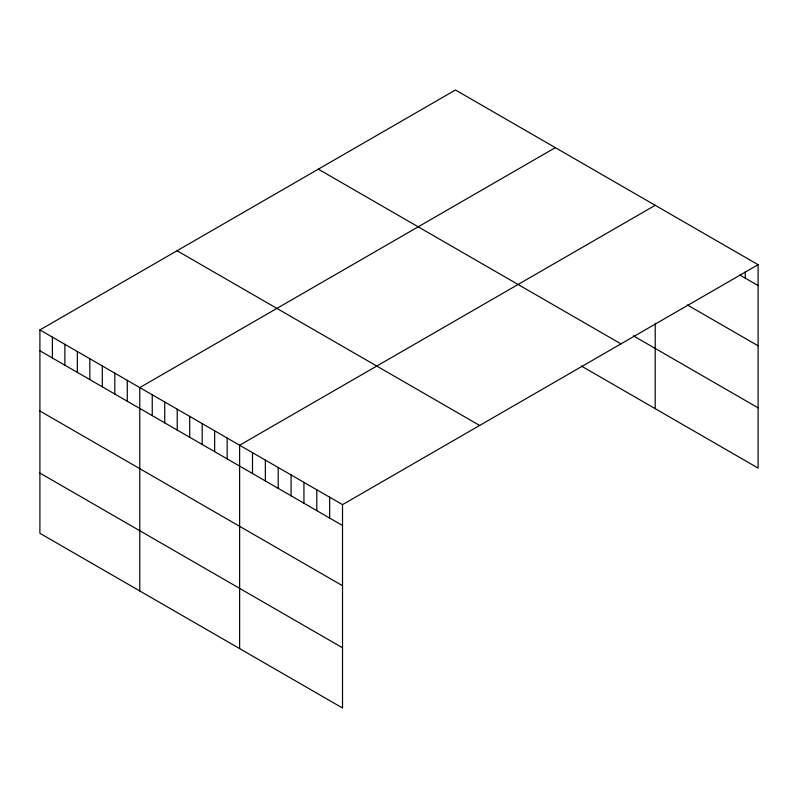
<?xml version="1.0" encoding="UTF-8"?>
<svg xmlns="http://www.w3.org/2000/svg" width="798" height="798" viewBox="0 0 798 798"><rect width="100%" height="100%" fill="white"/><g stroke="black" fill="none" stroke-linecap="round" stroke-linejoin="round"><path stroke-width="1.2" d="M758.1 264.707L342.522 504.635L342.522 708.006L39.9 533.293L39.9 329.923L455.478 89.994L758.1 264.707L758.1 468.077L581.353 366.033M555.338 147.65L139.77 387.579L139.77 590.949M655.208 205.305L239.629 445.234L239.629 648.604M739.876 275.051L758.1 285.564M687.357 304.956L758.1 345.793M633.363 335.828L758.1 407.848M318.332 169.166L620.964 343.888M177.036 250.742L479.668 425.464M39.9 329.923L342.522 504.635M39.9 350.781L342.522 525.493M39.9 411.01L342.522 585.722M39.9 473.064L342.522 647.777M745.242 272.008L745.242 278.143M655.208 323.389L655.208 408.676M329.664 497.214L329.664 518.072M316.806 489.792L316.806 510.65M303.938 482.361L303.938 503.219M291.08 474.94L291.08 495.797M278.213 467.508L278.213 488.366M265.355 460.087L265.355 480.945M252.497 452.666L252.497 473.513M227.151 438.032L227.151 458.88M214.662 430.82L214.662 451.678M202.183 423.618L202.183 444.466M189.695 416.406L189.695 437.264M177.216 409.204L177.216 430.052M164.737 401.993L164.737 422.85M152.248 394.781L152.248 415.638M127.281 380.367L127.281 401.224M114.802 373.165L114.802 394.022M102.314 365.953L102.314 386.811M89.835 358.751L89.835 379.609M77.346 351.539L77.346 372.397M64.867 344.337L64.867 365.195M52.379 337.125L52.379 357.983"/></g></svg>
